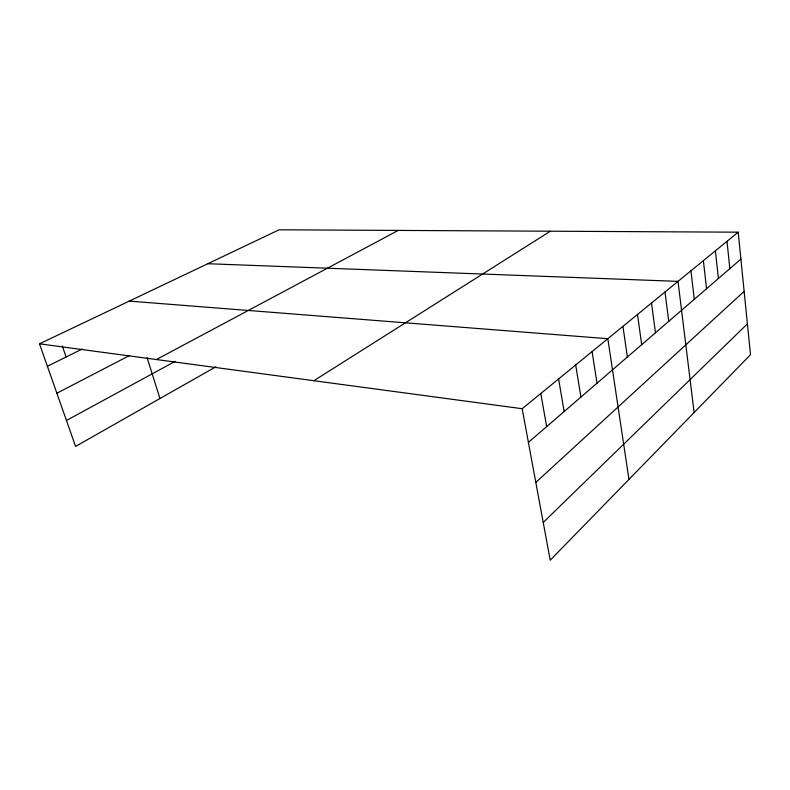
<?xml version="1.0" encoding="UTF-8"?>
<svg xmlns="http://www.w3.org/2000/svg" width="790" height="790" viewBox="0 0 790 790"><rect width="100%" height="100%" fill="white"/><g stroke="black" fill="none" stroke-linecap="round" stroke-linejoin="round"><path stroke-width="1.19" d="M543.224 522.457L747.399 323.861M535.817 482.413L744.14 291.362M528.401 442.37L740.902 259.11M522.17 408.716L738.196 232.181L750.5 354.7L550.215 560.199L522.17 408.716L39.5 343.828L75.573 446.399L215.907 366.777M313.877 380.711L550.363 231.203M66.459 420.468L175.222 361.326M156.39 359.539L398.2 230.423M56.88 393.232L129.6 355.47M47.4 366.274L82.15 349.052M39.5 343.828L279.077 229.801L738.196 232.181M207.81 263.722L678.008 281.368L694.134 412.528M129.264 301.109L607.826 338.722L628.958 479.402M62.282 345.901L66.103 357.011M147.108 357.722L159.965 398.516M540.785 393.509L546.66 426.63M558.599 378.943L564.149 411.55M575.683 364.98L580.927 397.084M592.075 351.59L597.023 383.19M622.955 326.359L627.379 357.021M637.5 314.469L641.687 344.667M651.513 303.014L655.473 332.788M665.002 291.994L668.755 321.332M690.924 270.812L694.292 299.311M703.376 260.631L706.566 288.725M715.394 250.815L718.406 278.505M726.998 241.335L729.851 268.64"/></g></svg>
